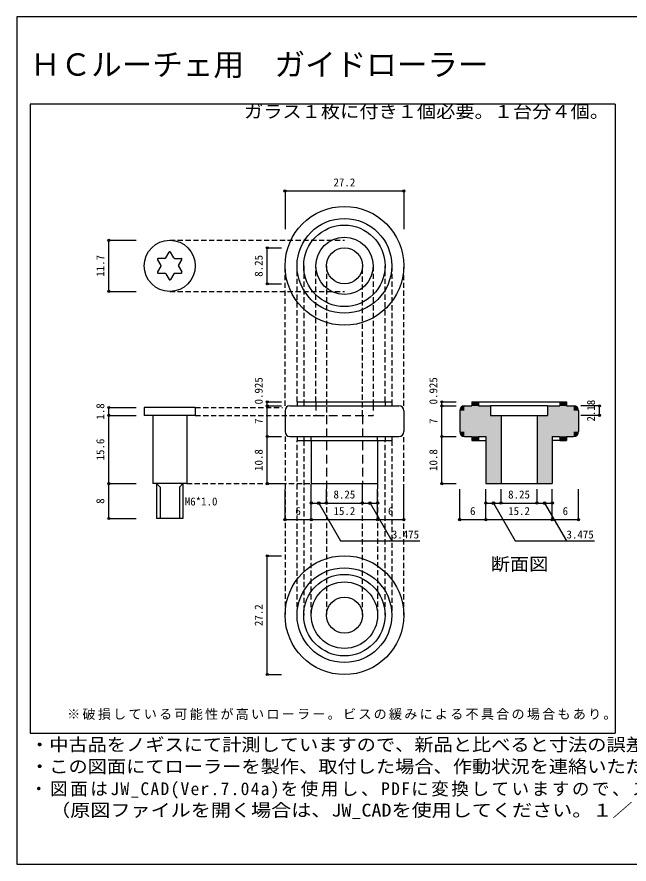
# Model space of a CAD drawing. Units: millimetres on the paper. Extents: x -140 to 141, y -97 to 97.
# Drawn here: x -140 to 0.2, y -97 to 97 of the extents above; entities that cross this region are included whole.
import ezdxf
from ezdxf.enums import TextEntityAlignment as Align

# ---------------------------------------------------------------- set-up
doc = ezdxf.new("R2010")
doc.units = ezdxf.units.MM
doc.header["$PDMODE"] = 32
doc.header["$PDSIZE"] = 0.5
doc.linetypes.add('DASHED1', pattern=[1.8, 1.2, -0.6])
doc.linetypes.add('DASHED2', pattern=[3, 2, -1])
doc.layers.add('0-0', color=7, linetype='Continuous')
doc.styles.add('ＭＳ ゴシック', font='')
doc.styles.get('ＭＳ ゴシック').set_extended_font_data('MS Gothic')

msp = doc.modelspace()

# ---------------------------------------------------------------- hatches: boundary and pattern name
at = {"layer": '0-0'}
for points in [[(-37.5, 7.925, 0.41421), (-38.6, 6.825), (-37.5, 6.825)], [(-11.4, 6.825, 0.41421), (-12.5, 7.925), (-12.5, 6.825)], [(-38.6, 2.025, 0.41421), (-37.5, 0.925), (-37.5, 2.025)], [(-12.5, 0.925, 0.41421), (-11.4, 2.025), (-12.5, 2.025)]]:
    msp.add_hatch(color=9, dxfattribs=at).paths.add_polyline_path(points)

# ---------------------------------------------------------------- linework, layer by layer
for p, q in [((140, 97), (-140, 97)), ((-140, 97), (-140, -97)), ((-78.6, 57.147), (-51.4, 57.147)), ((-118.948, 34.15), (-118.948, 45.85)), ((-105.924, 41.8), (-105.173, 43.1)), ((-104.076, 41.8), (-104.827, 43.1)), ((-82.675, 35.875), (-82.675, 44.125)), ((-107.771, 41.4), (-107.021, 40.1)), ((-106.097, 41.7), (-107.598, 41.7)), ((-103.903, 41.7), (-102.402, 41.7)), ((-102.979, 40.1), (-102.229, 41.4)), ((-107.021, 39.9), (-107.771, 38.6)), ((-102.979, 39.9), (-102.229, 38.6)), ((-107.598, 38.3), (-106.097, 38.3)), ((-105.924, 38.2), (-105.173, 36.9)), ((-104.076, 38.2), (-104.827, 36.9)), ((-103.903, 38.3), (-102.402, 38.3)), ((-82.675, 7.925), (-82.675, 8.85)), ((-82.675, 0.925), (-82.675, 7.925)), ((-77.5, 7.925), (-52.5, 7.925)), ((-75.85, 8.85), (-54.15, 8.85)), ((-75.85, 8.85), (-75.85, 7.925)), ((-54.15, 8.85), (-54.15, 7.925)), ((-42.675, 7.925), (-42.675, 8.85)), ((-42.675, 0.925), (-42.675, 7.925)), ((-37.5, 7.925), (-35.85, 7.925)), ((-35.85, 8.85), (-34.325, 8.85)), ((-35.85, 8.85), (-35.85, 7.925)), ((-34.325, 8.85), (-34.325, 7.925)), ((-34.325, 7.925), (-31.55, 7.925)), ((-31.55, 7.925), (-31.55, 5.75)), ((-18.45, 7.925), (-15.675, 7.925)), ((-18.45, 7.925), (-18.45, 5.75)), ((-15.675, 8.85), (-14.15, 8.85)), ((-15.675, 8.85), (-15.675, 7.925)), ((-14.15, 8.85), (-14.15, 7.925)), ((-14.15, 7.925), (-12.5, 7.925)), ((-6.567, 5.75), (-6.567, 7.925)), ((-118.948, 5.75), (-118.948, 7.55)), ((-99.15, 7.55), (-110.85, 7.55)), ((-110.85, 7.55), (-110.85, 5.75)), ((-99.15, 7.55), (-99.15, 5.75)), ((-78.6, 6.825), (-78.6, 2.025)), ((-51.4, 6.825), (-51.4, 2.025)), ((-38.6, 6.825), (-38.6, 2.025)), ((-11.4, 6.825), (-11.4, 2.025)), ((-118.948, -9.875), (-118.948, 5.75)), ((-99.15, 5.75), (-110.85, 5.75)), ((-108.9, 5.75), (-108.9, -9.875)), ((-101.1, 5.75), (-101.1, -9.875)), ((-31.55, 5.75), (-29.125, 5.75)), ((-29.125, 5.75), (-29.125, -9.875)), ((-20.875, 5.75), (-18.45, 5.75)), ((-20.875, 5.75), (-20.875, -9.875)), ((-82.675, -9.875), (-82.675, 0.925)), ((-77.5, 0.925), (-52.5, 0.925)), ((-75.85, 0.925), (-75.85, 0)), ((-75.85, 0), (-54.15, 0)), ((-72.6, 0), (-72.6, -9.875)), ((-57.4, 0), (-57.4, -9.875)), ((-54.15, 0.925), (-54.15, 0)), ((-42.675, -9.875), (-42.675, 0.925)), ((-37.5, 0.925), (-35.85, 0.925)), ((-35.85, 0.925), (-35.85, 0)), ((-35.85, 0), (-34.325, 0)), ((-34.325, 0.925), (-32.6, 0.925)), ((-34.325, 0.925), (-34.325, 0)), ((-32.6, 0.925), (-32.6, -9.875)), ((-17.4, 0.925), (-17.4, -9.875)), ((-17.4, 0.925), (-15.675, 0.925)), ((-15.675, 0.925), (-15.675, 0)), ((-15.675, 0), (-14.15, 0)), ((-14.15, 0.925), (-14.15, 0)), ((-14.15, 0.925), (-12.5, 0.925)), ((-118.948, -17.875), (-118.948, -9.875)), ((-101.1, -9.875), (-108.9, -9.875)), ((-108, -9.875), (-108, -17.875)), ((-102, -9.875), (-102, -17.875)), ((-72.6, -9.875), (-57.4, -9.875)), ((-32.6, -9.875), (-29.125, -9.875)), ((-20.875, -9.875), (-17.4, -9.875)), ((-72.6, -14.331), (-69.125, -14.331)), ((-69.125, -14.331), (-60.875, -14.331)), ((-60.875, -14.331), (-57.4, -14.331)), ((-32.6, -14.331), (-29.125, -14.331)), ((-29.125, -14.331), (-20.875, -14.331)), ((-20.875, -14.331), (-17.4, -14.331)), ((-102, -17.875), (-108, -17.875)), ((-78.6, -18.122), (-72.6, -18.122)), ((-72.6, -18.122), (-57.4, -18.122)), ((-57.4, -18.122), (-51.4, -18.122)), ((-38.6, -18.122), (-32.6, -18.122)), ((-32.6, -18.122), (-17.4, -18.122)), ((-17.4, -18.122), (-11.4, -18.122)), ((-82.675, -53.6), (-82.675, -26.4)), ((-140, -97), (140, -97))]:
    msp.add_line(p, q, dxfattribs=at)
at = {"layer": '0-0', "color": 4}
for p, q in [((-3, 77), (-137, 77)), ((-3, 77), (-3, -67)), ((-78.6, 57.147), (-78.6, 48.402)), ((-51.4, 57.147), (-51.4, 48.402)), ((-118.948, 45.85), (-112.711, 45.85)), ((-82.675, 44.125), (-79.426, 44.125)), ((-82.675, 35.875), (-79.426, 35.875)), ((-118.948, 34.15), (-112.711, 34.15)), ((-82.675, 8.85), (-79.426, 8.85)), ((-82.675, 7.925), (-79.426, 7.925)), ((-42.675, 8.85), (-39.426, 8.85)), ((-42.675, 7.925), (-39.426, 7.925)), ((-34.325, 8.85), (-15.675, 8.85)), ((-18.45, 7.925), (-31.55, 7.925)), ((-6.567, 7.925), (-10.836, 7.925)), ((-118.948, 7.55), (-112.711, 7.55)), ((-118.948, 5.75), (-112.711, 5.75)), ((-29.125, 5.75), (-20.875, 5.75)), ((-6.567, 5.75), (-10.836, 5.75)), ((-82.675, 0.925), (-79.426, 0.925)), ((-42.675, 0.925), (-39.426, 0.925)), ((-34.325, 0), (-32.6, 0)), ((-15.675, 0), (-17.4, 0)), ((-118.948, -9.875), (-112.711, -9.875)), ((-108, -9.875), (-107.2, -10.675)), ((-107.2, -10.675), (-107.2, -17.875)), ((-102, -9.875), (-102.8, -10.675)), ((-102.8, -10.675), (-102.8, -17.875)), ((-82.675, -9.875), (-79.426, -9.875)), ((-78.6, -18.122), (-78.6, -11.177)), ((-72.6, -14.331), (-72.6, -11.177)), ((-72.6, -18.122), (-72.6, -11.177)), ((-69.125, -14.331), (-69.125, -11.177)), ((-60.875, -14.331), (-60.875, -11.177)), ((-57.4, -14.331), (-57.4, -11.177)), ((-57.4, -18.122), (-57.4, -11.177)), ((-51.4, -18.122), (-51.4, -11.177)), ((-42.675, -9.875), (-39.426, -9.875)), ((-38.6, -18.122), (-38.6, -11.177)), ((-32.6, -14.331), (-32.6, -11.177)), ((-32.6, -18.122), (-32.6, -11.177)), ((-29.125, -9.875), (-20.875, -9.875)), ((-29.125, -14.331), (-29.125, -11.177)), ((-20.875, -14.331), (-20.875, -11.177)), ((-17.4, -14.331), (-17.4, -11.177)), ((-17.4, -18.122), (-17.4, -11.177)), ((-11.4, -18.122), (-11.4, -11.177)), ((-70.862, -14.331), (-65.862, -22.991)), ((-59.138, -14.331), (-54.138, -22.991)), ((-30.862, -14.331), (-25.862, -22.991)), ((-19.138, -14.331), (-14.138, -22.991)), ((-118.948, -17.875), (-112.711, -17.875)), ((-65.862, -22.991), (-47.758, -22.991)), ((-25.862, -22.991), (-7.758, -22.991)), ((-82.675, -26.4), (-79.426, -26.4)), ((-82.675, -53.6), (-79.426, -53.6))]:
    msp.add_line(p, q, dxfattribs=at)
at = {"layer": '0-0', "color": 4, "linetype": 'DASHED1'}
for p, q in [((-105, 45.85), (-65, 45.85)), ((-78.6, 7.925), (-78.6, 40)), ((-75.85, 8.85), (-75.85, 40)), ((-74.325, 40), (-74.325, 8.85)), ((-71.55, 8.85), (-71.55, 40)), ((-69.125, 40), (-69.125, 5.75)), ((-60.875, 5.75), (-60.875, 40)), ((-58.45, 40), (-58.45, 8.85)), ((-55.675, 8.85), (-55.675, 40)), ((-54.15, 40), (-54.15, 8.85)), ((-51.4, 7.925), (-51.4, 40)), ((-105, 34.15), (-65, 34.15)), ((-99.15, 7.55), (-79.209, 7.55)), ((-99.15, 5.75), (-71.55, 5.75)), ((-78.6, 0.925), (-78.6, -40)), ((-75.85, -40), (-75.85, 0)), ((-74.325, 0), (-74.325, -40)), ((-55.675, -40), (-55.675, 0)), ((-54.15, 0), (-54.15, -40)), ((-51.4, -40), (-51.4, 0.925)), ((-101.1, -9.875), (-72.6, -9.875)), ((-72.6, -40), (-72.6, -9.875)), ((-69.125, -9.875), (-69.125, -40)), ((-60.875, -40), (-60.875, -9.875)), ((-57.4, -9.875), (-57.4, -40))]:
    msp.add_line(p, q, dxfattribs=at)
at = {"layer": '0-0', "linetype": 'DASHED2'}
for p, q in [((-74.325, 8.85), (-74.325, 7.925)), ((-71.55, 8.85), (-71.55, 5.75)), ((-58.45, 8.85), (-58.45, 5.75)), ((-55.675, 8.85), (-55.675, 7.925)), ((-71.55, 5.75), (-58.45, 5.75)), ((-69.125, 5.75), (-69.125, -9.875)), ((-60.875, 5.75), (-60.875, -9.875)), ((-74.325, 0.925), (-74.325, 0)), ((-72.6, 0), (-72.6, 0.925)), ((-57.4, 0), (-57.4, 0.925)), ((-55.675, 0.925), (-55.675, 0))]:
    msp.add_line(p, q, dxfattribs=at)
at = {"layer": '0-0', "color": 4}
msp.add_lwpolyline([(-137, 77), (-137, -67), (-3, -67)], dxfattribs=at)
at = {"layer": '0-0'}
for centre, radius in [((-65, 40), 13.6), ((-65, 40), 10.85), ((-65, 40), 9.325), ((-105, 40), 5.85), ((-65, 40), 6.55), ((-65, 40), 4.125), ((-65, -40), 13.6), ((-65, -40), 10.85), ((-65, -40), 9.325), ((-65, -40), 7.6), ((-65, -40), 4.125)]:
    msp.add_circle(centre, radius, dxfattribs=at)
at = {"layer": '0-0', "color": 4}
for centre in [(-70.862, -14.331), (-59.138, -14.331), (-30.862, -14.331), (-19.138, -14.331)]:
    msp.add_circle(centre, 0.3, dxfattribs=at)
at = {"layer": '0-0'}
for centre, radius, start, end in [((-105, 43), 0.2, 30, 150), ((-107.598, 41.5), 0.2, 90, 210), ((-106.097, 41.9), 0.2, 270, 330), ((-103.903, 41.9), 0.2, 210, 270), ((-103.903, 41.9), 0.2, 210, 270), ((-102.402, 41.5), 0.2, 330, 90), ((-107.194, 40), 0.2, 330, 30), ((-102.806, 40), 0.2, 150, 210), ((-107.598, 38.5), 0.2, 150, 270), ((-106.097, 38.1), 0.2, 30, 90), ((-105, 37), 0.2, 210, 330), ((-103.903, 38.1), 0.2, 90, 150), ((-102.402, 38.5), 0.2, 270, 30), ((-77.5, 6.825), 1.1, 90, 180), ((-52.5, 6.825), 1.1, 0, 90), ((-37.5, 6.825), 1.1, 90, 180), ((-37.5, 6.825), 1.1, 90, 180), ((-37.5, 6.825), 1.1, 90, 180), ((-37.5, 6.825), 1.1, 90, 180), ((-37.5, 6.825), 1.1, 90, 180), ((-12.5, 6.825), 1.1, 0, 90), ((-77.5, 2.025), 1.1, 180, 270), ((-52.5, 2.025), 1.1, 270, 0), ((-37.5, 2.025), 1.1, 180, 270), ((-12.5, 2.025), 1.1, 270, 0)]:
    msp.add_arc(centre, radius, start, end, dxfattribs=at)
for p in [(-78.6, 57.147), (-51.4, 57.147), (-118.948, 45.85), (-82.675, 44.125), (-82.675, 35.875), (-118.948, 34.15), (-118.948, 7.55), (-82.675, 8.85), (-82.675, 7.925), (-42.675, 8.85), (-42.675, 7.925), (-6.567, 7.925), (-118.948, 5.75), (-6.567, 5.75), (-82.675, 0.925), (-42.675, 0.925), (-118.948, -9.875), (-82.675, -9.875), (-42.675, -9.875), (-72.6, -14.331), (-69.125, -14.331), (-60.875, -14.331), (-57.4, -14.331), (-32.6, -14.331), (-29.125, -14.331), (-20.875, -14.331), (-17.4, -14.331), (-118.948, -17.875), (-78.6, -18.122), (-72.6, -18.122), (-57.4, -18.122), (-51.4, -18.122), (-38.6, -18.122), (-32.6, -18.122), (-17.4, -18.122), (-11.4, -18.122), (-82.675, -26.4), (-82.675, -53.6)]:
    msp.add_point(p, dxfattribs=at)
at = {"layer": '0-0', "color": 9}
for points in [[(-37.5, 7.925), (-31.55, 7.925), (-37.5, 5.75), (-31.55, 5.75)], [(-35.85, 8.85), (-34.325, 8.85), (-35.85, 7.925), (-34.325, 7.925)], [(-18.45, 7.925), (-12.5, 7.925), (-18.45, 5.75), (-12.5, 5.75)], [(-15.675, 8.85), (-14.15, 8.85), (-15.675, 7.925), (-14.15, 7.925)], [(-38.6, 6.825), (-37.5, 6.825), (-38.6, 2.025), (-37.5, 2.025)], [(-12.5, 6.825), (-11.4, 6.825), (-12.5, 2.025), (-11.4, 2.025)], [(-37.5, 5.75), (-29.125, 5.75), (-37.5, 2.025), (-29.125, 2.025)], [(-20.875, 5.75), (-12.5, 5.75), (-20.875, 0.925), (-12.5, 0.925)], [(-37.5, 2.025), (-29.125, 2.025), (-37.5, 0.925), (-29.125, 0.925)], [(-35.85, 0.925), (-34.325, 0.925), (-35.85, 0), (-34.325, 0)], [(-32.6, 0.925), (-29.125, 0.925), (-32.6, -9.875), (-29.125, -9.875)], [(-20.875, 0.925), (-17.4, 0.925), (-20.875, -9.875), (-17.4, -9.875)], [(-15.675, 0.925), (-14.15, 0.925), (-15.675, 0), (-14.15, 0)]]:
    msp.add_solid(points, dxfattribs=at)

# ---------------------------------------------------------------- texts
at = {"layer": '0-0', "style": 'ＭＳ ゴシック'}
msp.add_text('ＨＣルーチェ用\u3000ガイドローラー', height=5.132, dxfattribs=at).set_placement((-137, 82), align=Align.BOTTOM_LEFT)
for s, width, p in [('ガラス１枚に付き１個必要。１台分４個。', 1.1, (-88, 73)), ('断面図', 1.1, (-31.5, -30.638)), ('・中古品をノギスにて計測していますので、新品と比べると寸法の誤差があります。単位はｍｍです。', 1.1, (-137, -72)), ('・この図面にてローラーを製作、取付した場合、作動状況を連絡いただければ不具合部分を修正したいと思います。', 1.1, (-137, -77)), ('\u3000（原図ファイルを開く場合は、JW_CADを使用してください。１／１となります。）', 1.15, (-137, -87))]:
    msp.add_text(s, height=2.933, dxfattribs=dict(at, width=width)).set_placement(p, align=Align.BOTTOM_LEFT)
at = {"layer": '0-0', "color": 4, "style": 'ＭＳ ゴシック'}
for s, p in [('27.2', (-67.5, 57.647)), ('8.25', (-67.5, -13.831)), ('8.25', (-27.5, -13.831)), ('M6*1.0', (-101.561, -15.427)), ('6', (-76.225, -17.622)), ('15.2', (-67.5, -17.622)), ('6', (-55.025, -17.622)), ('6', (-36.225, -17.622)), ('15.2', (-27.5, -17.622)), ('6', (-15.025, -17.622)), ('3.475', (-54.138, -22.991)), ('3.475', (-14.138, -22.991))]:
    msp.add_text(s, height=1.833, dxfattribs=at).set_placement(p, align=Align.BOTTOM_LEFT)
for s, p in [('11.7', (-119.448, 37.5)), ('8.25', (-83.175, 37.5)), ('0.925', (-83.175, 8.262)), ('0.925', (-43.175, 8.262)), ('1.8', (-119.448, 4.775)), ('2.18', (-7.067, 4.337)), ('7', (-83.175, 3.8)), ('7', (-43.175, 3.8)), ('15.6', (-119.448, -4.562)), ('10.8', (-83.175, -6.975)), ('10.8', (-43.175, -6.975)), ('8', (-119.448, -14.5)), ('27.2', (-83.175, -42.5))]:
    msp.add_text(s, height=1.833, rotation=90, dxfattribs=at).set_placement(p, align=Align.BOTTOM_LEFT)
at = {"layer": '0-0', "attachment_point": 7, "style": 'ＭＳ ゴシック'}
for s, insert, char_height in [('\\T1.17;※破損している可能性が高いローラー。ビスの緩みによる不具合の場合もあり。', (-128.5, -64), 2.199), ('\\T1.15;・図面はJW_CAD(Ver.7.04a)を使用し、PDFに変換していますので、スケールは合いません。概ね１／１となります。', (-137, -82), 2.933)]:
    msp.add_mtext(s, dxfattribs=dict(at, insert=insert, char_height=char_height))

doc.saveas('drawing.dxf')
